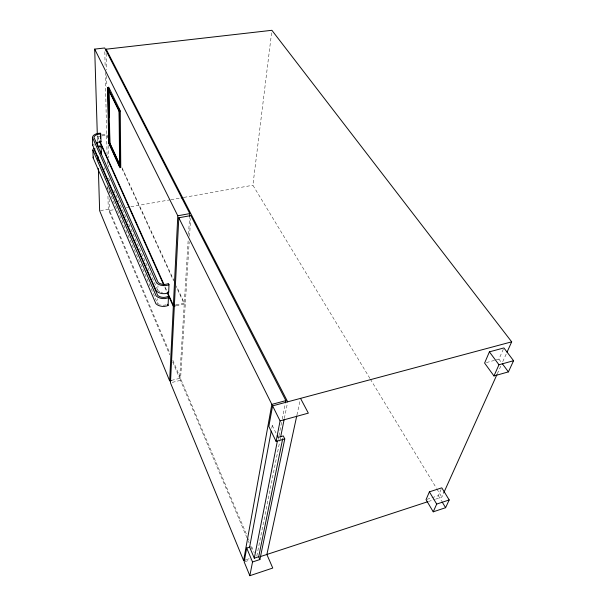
<?xml version="1.0" encoding="UTF-8"?>
<svg xmlns="http://www.w3.org/2000/svg" width="606" height="606" viewBox="0 0 606 606"><rect width="100%" height="100%" fill="white"/><g stroke="black" fill="none" stroke-linecap="round" stroke-linejoin="round"><path stroke-width="0.45" stroke-dasharray="3.03 2.27" d="M159.386 304.401A7.416 5.325 1.7 0 1 158.242 303.78L157.431 303.136L157.568 298.803M159.81 291.653A7.522 5.325 1.8 0 1 158.651 291.031L157.833 290.388L157.969 285.926M171.475 380.394L179.664 378.371L188.239 239.022M188.527 234.31L189.572 217.349M246.93 537.696L180.497 380.341L189.178 241.938M189.526 236.287L190.648 218.402M369.88 378.349L252.899 185.247L271.662 32.179M271.761 428.283L272.276 425.503L270.556 425.973M278.207 439.448L278.76 436.676M278.942 435.752L282.048 420.041M282.229 419.11L285.335 403.399M256.8 556.05L279.73 441.532M279.919 440.607L280.472 437.835M284.358 418.443L287.502 402.74M296.948 415.004L299.932 401.149M94.21 145.258L94.407 144.66M426.919 499.367L438.327 495.64L441.1 489.39M496.238 359.873L498.927 359.138L503.51 348.806M435.555 499.177L441.827 497.117L443.766 492.807M497.329 373.758L500.821 365.994M502.76 361.676L506.639 353.048M246.241 559.694L249.748 558.55M245.044 561.633L250.286 559.914M428.389 501.526L434.661 499.465M486.391 362.577L495.344 360.123M172.293 382.378L180.497 380.341M176.104 304.856L184.3 303.068L176.422 285.949M176.051 305.841L184.239 304.053L176.369 286.926M100.505 210.593L108.254 209.229L169.733 354.851M113.201 209.835L109.474 210.494L169.513 352.419M126.237 207.54L129.964 206.888M130.896 206.722L170.013 199.836M170.945 199.677L180.255 198.033M183.982 197.382L252.899 185.247M101.975 134.918L106.618 134.237L107.55 136.274M97.513 141.259L97.369 136.562L101.081 136.024M102.005 135.888L106.633 135.206L107.883 137.918M498.927 359.138L501.715 362.888M370.364 379.159L436.441 488.231M436.934 489.042L441.827 497.117M438.327 495.64L441.729 501.268M272.276 425.503L276.427 433.987M122.048 167.779L173.657 279.949M122.056 168.748L173.611 280.934M97.339 135.6L99.657 140.766M165.271 287.342L167.195 291.653M97.369 136.562L99.301 140.88M164.847 287.464L166.771 291.781M104.058 167.718L104.815 169.445M108.603 178.088L110.118 181.542M113.905 190.178L157.833 290.388M106.974 186.368L157.431 303.136M172.824 360.252L246.854 535.257M248.331 538.742L249.066 540.484M251.641 546.582L254.217 552.672M172.68 361.82L179.664 378.371M248.399 541.173L249.134 542.915M250.604 546.392L252.437 550.74M106.133 53.404L106.58 69.948M106.701 75.606L106.815 86.264M108.133 145.41L108.391 157.674M108.444 165.112L108.58 167.104M109.05 189.739L109.11 192.572M109.148 198.866L109.413 211.986M104.815 51.722L105.141 66.728M105.262 72.349L107.065 154.878M107.209 161.438L107.27 164.249M107.777 187.678L107.823 189.549M107.966 196.109L108.254 209.229M166.195 304.788A7.416 5.325 1.7 0 1 160.666 304.856M162.499 292.38A7.522 5.325 1.8 0 1 161.105 292.107"/><path stroke-width="0.91" d="M108.489 87.734L108.671 87.067L120.276 110.89L120.768 167.627L120.511 167.301M93.718 148.455A7.893 4.696 0.4 0 0 92.877 150.159L93.15 157.855L155.924 303.75A9.105 6.545 1.7 0 0 166.885 305.924L168.097 305.447L168.43 297.66L167.9 296.455L166.514 296.993A7.477 5.325 1.8 0 1 158.492 295.978L157.674 295.334L94.377 150.129L94.574 149.523A6.424 3.825 0.4 0 1 95.021 148.856M100.785 134.077L100.407 133.229L99.195 133.259A7.992 4.674 0.6 0 0 92.43 137.395L92.703 145.281L156.303 290.994A9.234 6.545 1.8 0 0 167.423 293.19L168.65 292.721L168.998 284.699L168.453 283.502L167.051 284.032A7.583 5.325 2 0 1 158.908 283.002L158.083 282.351L93.945 137.373L94.142 136.774A6.507 3.803 0.6 0 1 99.422 134.108L100.785 134.077L101.005 141.94L99.642 141.978A6.454 3.818 0.5 0 0 96.362 142.857M171.475 380.394L169.65 380.848L173.324 306.439L167.158 292.637M175.195 305.053L173.377 305.447L177.8 215.781L94.695 49.109L104.732 47.972L189.807 213.585L189.633 216.41M285.517 402.475L285.88 400.627L190.829 215.577L178.8 217.789L170.468 382.825L243.612 560.558L245.369 559.982M243.612 560.558L271.844 404.376L178.8 217.789M271.238 431.071L249.619 547.097L246.703 548.044L244.173 561.913L249.846 575.7L272.753 568.042L266.882 554.475L296.751 415.928M106.194 51.078L106.156 49.192L271.889 30.3L511.684 341.837L272.586 405.861L268.837 426.45L276.086 441.38L284.767 438.926L283.282 435.926L278.093 437.38L277.26 435.684M249.846 575.7L252.528 561.974L246.703 548.044M276.086 441.38L280.086 420.905L272.586 405.861M282.714 438.691L258.694 556.755L254.293 558.194L277.366 441.07M280.654 436.911L284.169 419.367M252.528 561.974L259.883 559.55L284.767 438.926M429.389 491.845L426.041 499.655L433.229 511.82L445.607 507.699L449.197 499.95L441.797 487.83L429.389 491.845L436.699 504.071L433.229 511.82M489.406 351.851L484.603 363.062L493.966 375.947L508.411 371.887L513.57 360.721L503.897 347.942L489.406 351.851L498.965 364.759L493.966 375.947M443.766 492.807L496.935 374.614M507.033 352.184L511.684 341.837M168.43 297.66L167.211 298.129A9.188 6.545 1.8 0 1 156.159 295.94L92.877 150.159M168.998 284.699L167.756 285.168A9.317 6.545 2 0 1 156.545 282.957L92.43 137.395M436.699 504.071L449.197 499.95M259.891 556.762L427.495 501.813M498.965 364.759L513.57 360.721M280.086 420.905L308.34 413.14L300.531 398.377M271.844 404.376L285.88 400.627M173.324 306.439L175.142 306.038M177.8 215.781L189.807 213.585M181.186 197.867L183.05 197.541M120.291 142.933L120.374 166.302L120.291 156.962M109.012 143.251L119.624 166.423L119.079 111.307L107.936 88.559L109.012 143.251L109.868 143.122L120.503 166.279M119.079 111.307L120.011 111.178L118.352 107.807M100.899 151.068L101.346 154.485L101.134 146.803L99.785 146.841A6.424 3.825 0.4 0 0 98.604 147.008M502.268 363.638L508.411 371.887M442.213 502.071L445.607 507.699M106.156 49.192L287.683 401.816M119.587 164.582L109.747 143.137L108.709 88.461M100.619 141.092L101.005 141.94M168.112 291.516L168.65 292.721M100.043 141.63L164.112 284.759M167.582 292.516L173.377 305.447M99.687 141.736L163.688 284.881M101.134 146.803L100.755 145.948L99.566 145.985A7.893 4.696 0.4 0 0 98.119 146.19M167.567 304.25L168.097 305.447M258.694 556.755L259.883 559.55M249.619 547.097L254.293 558.194M169.65 380.848L99.642 210.744L98.346 168.491M94.695 49.109L97.286 133.714M97.543 142.198L97.657 145.955M97.975 156.28L98.089 160.037M100.407 133.229L100.551 138.471M108.906 92.21L109.391 117.67M109.512 124.268L109.868 143.122M93.15 157.855A7.833 4.712 0.3 0 1 93.43 156.977M92.703 145.281A7.931 4.689 0.5 0 1 92.991 144.41M107.588 87.415L108.701 142.963L119.89 167.764L119.352 111.019L107.588 87.415"/></g></svg>
